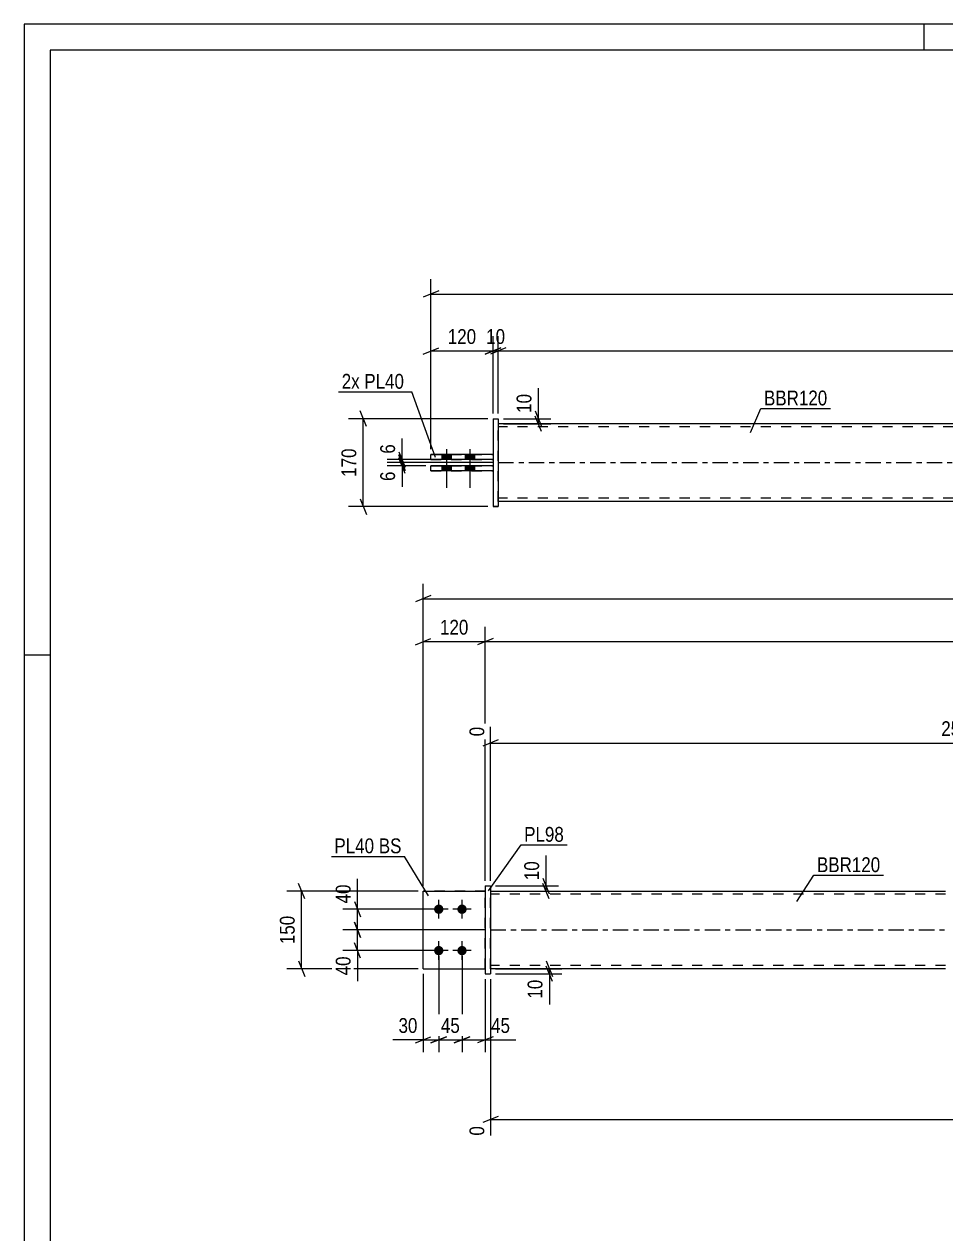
# Model space of a CAD drawing. Header units: millimetres. Extents: x 0 to 594, y 0 to 420.
# Drawn here: x 0 to 178.2, y 186.1 to 420 of the extents above; entities that cross this region are included whole.
import ezdxf

# ---------------------------------------------------------------- set-up
doc = ezdxf.new("R2010")
doc.units = ezdxf.units.MM
doc.linetypes.add('DXK_LINE_DOT2', pattern=[3.9198, 1.9599, -1.9599])
doc.linetypes.add('DXK_LINE_DOT3', pattern=[5.9187, 2.979, -0.9799, 0.9799, -0.9799])
doc.styles.add('Arial Narrow', font='ARIALN.TTF', dxfattribs={"height": 0.2})

# ---------------------------------------------------------------- blocks, each defined once
blk = doc.blocks.new('Unknown-580610186-1130')
at = {"color": 5, "linetype": 'Continuous'}
for p, q in [((594, 420), (0, 420)), ((0, 420), (0, 0)), ((174, 415), (174, 420)), ((589, 415), (5, 415)), ((5, 415), (5, 5)), ((5, 298), (0, 298))]:
    blk.add_line(p, q, dxfattribs=at)
blk = doc.blocks.new('Part-580610186-1683 - 1677')
at = {"color": 7, "linetype": 'DXK_LINE_DOT2'}
for p, q in [((77.16, 237.37), (77.16, 252.37)), ((77.16, 252.37), (89.16, 252.37)), ((89.16, 252.37), (77.16, 252.37)), ((89.16, 237.37), (89.16, 252.37)), ((77.16, 237.37), (77.16, 237.37)), ((77.16, 237.37), (89.16, 237.37)), ((77.16, 237.37), (89.16, 237.37)), ((89.16, 237.37), (89.16, 237.37))]:
    blk.add_line(p, q, dxfattribs=at)
blk = doc.blocks.new('Part-580610186-1704 - 1677')
at = {"color": 2, "linetype": 'Continuous'}
for p, q in [((90.16, 252.37), (178.16, 252.37)), ((178.16, 237.37), (90.16, 237.37))]:
    blk.add_line(p, q, dxfattribs=at)
at = {"color": 7, "linetype": 'DXK_LINE_DOT2'}
for p, q in [((90.16, 237.37), (90.16, 252.37)), ((178.16, 251.77), (90.16, 251.77)), ((178.16, 237.97), (90.16, 237.97))]:
    blk.add_line(p, q, dxfattribs=at)
at = {"color": 7, "linetype": 'DXK_LINE_DOT3'}
blk.add_line((90.16, 244.87), (178.16, 244.87), dxfattribs=at)
blk = doc.blocks.new('Part-580610186-1688 - 1677')
at = {"color": 2, "linetype": 'Continuous'}
for p, q in [((77.16, 237.37), (77.16, 252.37)), ((77.16, 252.37), (89.16, 252.37)), ((77.16, 237.37), (77.16, 237.37)), ((77.16, 237.37), (89.16, 237.37))]:
    blk.add_line(p, q, dxfattribs=at)
at = {"color": 7, "linetype": 'DXK_LINE_DOT2'}
for p, q in [((89.16, 252.37), (77.16, 252.37)), ((89.16, 237.37), (89.16, 252.37)), ((77.16, 237.37), (89.16, 237.37)), ((89.16, 237.37), (89.16, 237.37))]:
    blk.add_line(p, q, dxfattribs=at)
blk = doc.blocks.new('Bolt-580610186-1708 - 1677')
at = {"linetype": 'Continuous'}
for points in [[(80.16, 249.77), (80.34, 249.75), (80.52, 249.69), (80.69, 249.59), (80.83, 249.47), (80.94, 249.32), (81.01, 249.14), (81.05, 248.96), (81.05, 248.77), (81.01, 248.59), (80.94, 248.42), (80.83, 248.26), (80.69, 248.14), (80.52, 248.04), (80.34, 247.99), (80.16, 247.97), (79.97, 247.99), (79.79, 248.04), (79.63, 248.14), (79.49, 248.26), (79.38, 248.42), (79.3, 248.59), (79.26, 248.77), (79.26, 248.96), (79.3, 249.14), (79.38, 249.32), (79.49, 249.47), (79.63, 249.59), (79.79, 249.69), (79.97, 249.75)], [(84.66, 249.77), (84.84, 249.75), (85.02, 249.69), (85.19, 249.59), (85.33, 249.47), (85.44, 249.32), (85.51, 249.14), (85.55, 248.96), (85.55, 248.77), (85.51, 248.59), (85.44, 248.42), (85.33, 248.26), (85.19, 248.14), (85.02, 248.04), (84.84, 247.99), (84.66, 247.97), (84.47, 247.99), (84.29, 248.04), (84.13, 248.14), (83.99, 248.26), (83.88, 248.42), (83.8, 248.59), (83.76, 248.77), (83.76, 248.96), (83.8, 249.14), (83.88, 249.32), (83.99, 249.47), (84.13, 249.59), (84.29, 249.69), (84.47, 249.75)], [(80.16, 241.77), (80.34, 241.75), (80.52, 241.69), (80.69, 241.59), (80.83, 241.47), (80.94, 241.32), (81.01, 241.14), (81.05, 240.96), (81.05, 240.77), (81.01, 240.59), (80.94, 240.42), (80.83, 240.26), (80.69, 240.14), (80.52, 240.04), (80.34, 239.99), (80.16, 239.97), (79.97, 239.99), (79.79, 240.04), (79.63, 240.14), (79.49, 240.26), (79.38, 240.42), (79.3, 240.59), (79.26, 240.77), (79.26, 240.96), (79.3, 241.14), (79.38, 241.32), (79.49, 241.47), (79.63, 241.59), (79.79, 241.69), (79.97, 241.75)], [(84.66, 241.77), (84.84, 241.75), (85.02, 241.69), (85.19, 241.59), (85.33, 241.47), (85.44, 241.32), (85.51, 241.14), (85.55, 240.96), (85.55, 240.77), (85.51, 240.59), (85.44, 240.42), (85.33, 240.26), (85.19, 240.14), (85.02, 240.04), (84.84, 239.99), (84.66, 239.97), (84.47, 239.99), (84.29, 240.04), (84.13, 240.14), (83.99, 240.26), (83.88, 240.42), (83.8, 240.59), (83.76, 240.77), (83.76, 240.96), (83.8, 241.14), (83.88, 241.32), (83.99, 241.47), (84.13, 241.59), (84.29, 241.69), (84.47, 241.75)]]:
    blk.add_hatch(color=1, dxfattribs=at).paths.add_polyline_path(points)
at = {"color": 1, "linetype": 'Continuous'}
for p, q in [((80.16, 247.07), (80.16, 250.67)), ((84.66, 247.07), (84.66, 250.67)), ((81.96, 248.87), (78.36, 248.87)), ((86.46, 248.87), (82.86, 248.87)), ((80.16, 239.07), (80.16, 242.67)), ((84.66, 239.07), (84.66, 242.67)), ((81.96, 240.87), (78.36, 240.87)), ((86.46, 240.87), (82.86, 240.87))]:
    blk.add_line(p, q, dxfattribs=at)
blk = doc.blocks.new('Part-580610186-1719 - 1677')
at = {"color": 2, "linetype": 'Continuous'}
for p, q in [((89.16, 253.37), (90.16, 253.37)), ((89.16, 253.37), (89.16, 236.37)), ((90.16, 253.37), (90.16, 253.37)), ((90.16, 253.37), (90.16, 236.37)), ((89.16, 236.37), (90.16, 236.37))]:
    blk.add_line(p, q, dxfattribs=at)
at = {"color": 7, "linetype": 'DXK_LINE_DOT2'}
for p, q in [((89.16, 253.37), (90.16, 253.37)), ((89.16, 236.37), (90.16, 236.37))]:
    blk.add_line(p, q, dxfattribs=at)
blk = doc.blocks.new('Part-580610186-1418 - 1367')
at = {"color": 2, "linetype": 'Continuous'}
for p, q in [((78.66, 333.62), (78.66, 334.62)), ((90.66, 334.62), (78.66, 334.62)), ((78.66, 333.62), (78.66, 333.62)), ((90.66, 333.62), (78.66, 333.62))]:
    blk.add_line(p, q, dxfattribs=at)
at = {"color": 7, "linetype": 'DXK_LINE_DOT2'}
for p, q in [((78.66, 334.62), (90.66, 334.62)), ((90.66, 334.62), (90.66, 333.62)), ((78.66, 333.62), (90.66, 333.62))]:
    blk.add_line(p, q, dxfattribs=at)
blk = doc.blocks.new('Bolt-580610186-1370 - 1367')
at = {"linetype": 'Continuous'}
for points in [[(80.76, 335.82), (82.56, 335.82), (82.56, 336.82), (80.76, 336.82)], [(80.76, 335.82), (82.56, 335.82), (82.56, 336.82), (80.76, 336.82)], [(85.26, 335.82), (87.06, 335.82), (87.06, 336.82), (85.26, 336.82)], [(85.26, 335.82), (87.06, 335.82), (87.06, 336.82), (85.26, 336.82)], [(80.76, 333.62), (82.56, 333.62), (82.56, 334.62), (80.76, 334.62)], [(80.76, 333.62), (82.56, 333.62), (82.56, 334.62), (80.76, 334.62)], [(85.26, 333.62), (87.06, 333.62), (87.06, 334.62), (85.26, 334.62)], [(85.26, 333.62), (87.06, 333.62), (87.06, 334.62), (85.26, 334.62)]]:
    blk.add_hatch(color=1, dxfattribs=at).paths.add_polyline_path(points)
at = {"color": 1, "linetype": 'Continuous'}
for p, q in [((80.76, 336.82), (80.76, 335.82)), ((80.76, 336.82), (80.76, 335.82)), ((81.66, 337.82), (81.66, 330.32)), ((81.66, 337.82), (81.66, 330.32)), ((82.56, 336.82), (82.56, 335.82)), ((82.56, 336.82), (82.56, 335.82)), ((85.26, 336.82), (85.26, 335.82)), ((85.26, 336.82), (85.26, 335.82)), ((86.16, 337.82), (86.16, 330.32)), ((86.16, 337.82), (86.16, 330.32)), ((87.06, 336.82), (87.06, 335.82)), ((87.06, 336.82), (87.06, 335.82)), ((80.76, 334.62), (80.76, 333.62)), ((80.76, 334.62), (80.76, 333.62)), ((82.56, 334.62), (82.56, 333.62)), ((82.56, 334.62), (82.56, 333.62)), ((85.26, 334.62), (85.26, 333.62)), ((85.26, 334.62), (85.26, 333.62)), ((87.06, 334.62), (87.06, 333.62)), ((87.06, 334.62), (87.06, 333.62))]:
    blk.add_line(p, q, dxfattribs=at)
blk = doc.blocks.new('Part-580610186-1456 - 1367')
at = {"color": 2, "linetype": 'Continuous'}
for p, q in [((179.66, 342.72), (91.66, 342.72)), ((179.66, 327.72), (91.66, 327.72))]:
    blk.add_line(p, q, dxfattribs=at)
at = {"color": 7, "linetype": 'DXK_LINE_DOT2'}
for p, q in [((91.66, 327.72), (91.66, 342.72)), ((179.66, 342.12), (91.66, 342.12)), ((179.66, 328.32), (91.66, 328.32))]:
    blk.add_line(p, q, dxfattribs=at)
at = {"color": 7, "linetype": 'DXK_LINE_DOT3'}
blk.add_line((91.66, 335.22), (179.66, 335.22), dxfattribs=at)
blk = doc.blocks.new('Part-580610186-1413 - 1367')
at = {"color": 2, "linetype": 'Continuous'}
for p, q in [((78.66, 335.82), (78.66, 336.82)), ((90.66, 336.82), (78.66, 336.82)), ((78.66, 335.82), (78.66, 335.82)), ((90.66, 335.82), (78.66, 335.82))]:
    blk.add_line(p, q, dxfattribs=at)
at = {"color": 7, "linetype": 'DXK_LINE_DOT2'}
for p, q in [((78.66, 336.82), (78.66, 336.82)), ((78.66, 336.82), (90.66, 336.82)), ((90.66, 336.82), (90.66, 335.82)), ((78.66, 335.82), (90.66, 335.82))]:
    blk.add_line(p, q, dxfattribs=at)
blk = doc.blocks.new('Part-580610186-1398 - 1367')
at = {"color": 2, "linetype": 'Continuous'}
for p, q in [((90.66, 343.72), (91.66, 343.72)), ((90.66, 343.72), (90.66, 326.72)), ((91.66, 343.72), (91.66, 343.72)), ((91.66, 343.72), (91.66, 326.72)), ((91.66, 326.72), (90.66, 326.72)), ((90.66, 326.72), (90.66, 326.72))]:
    blk.add_line(p, q, dxfattribs=at)
at = {"color": 7, "linetype": 'DXK_LINE_DOT2'}
for p, q in [((90.66, 343.72), (91.66, 343.72)), ((91.66, 343.72), (91.66, 343.72)), ((90.66, 326.72), (91.66, 326.72))]:
    blk.add_line(p, q, dxfattribs=at)
blk = doc.blocks.new('StraightDimension-580610186-1891 - 1677')
at = {"color": 7, "linetype": 'Continuous'}
for p, q in [((100.96, 238.87), (102.16, 235.87)), ((91.16, 237.37), (103.96, 237.37)), ((91.16, 236.37), (103.96, 236.37)), ((102.16, 234.87), (100.96, 237.87)), ((101.56, 236.37), (101.56, 237.37))]:
    blk.add_line(p, q, dxfattribs=at)
at = {"color": 0}
blk.add_wipeout([(100.81, 235.84), (96.61, 235.84), (96.61, 230.98), (100.81, 230.98)], dxfattribs=at)
at = {"color": 7, "linetype": 'Continuous'}
blk.add_line((101.56, 236.37), (101.56, 230.46), dxfattribs=at)
blk.add_line((101.56, 236.37), (101.56, 230.46), dxfattribs=at)
at = {"color": 3, "style": 'Arial Narrow'}
blk.add_text('10', height=2.863, rotation=90.0002, dxfattribs=at).set_placement((100.21, 231.58))
blk = doc.blocks.new('StraightDimension-580610186-1827 - 1677')
at = {"color": 7, "linetype": 'Continuous'}
for p, q in [((80.16, 239.87), (80.16, 221.2)), ((77.16, 236.37), (77.16, 221.2)), ((75.66, 223), (78.66, 224.2)), ((77.16, 223.6), (80.16, 223.6)), ((81.66, 224.2), (78.66, 223))]:
    blk.add_line(p, q, dxfattribs=at)
at = {"color": 0}
blk.add_wipeout([(76.63, 224.35), (76.63, 228.55), (71.78, 228.55), (71.78, 224.35)], dxfattribs=at)
at = {"color": 7, "linetype": 'Continuous'}
blk.add_line((77.16, 223.6), (71.25, 223.6), dxfattribs=at)
blk.add_line((77.16, 223.6), (71.25, 223.6), dxfattribs=at)
at = {"color": 3, "style": 'Arial Narrow'}
blk.add_text('30', height=2.863, dxfattribs=at).set_placement((72.38, 224.95))
blk = doc.blocks.new('StraightDimension-580610186-2057 - 1677')
at = {"color": 7, "linetype": 'Continuous'}
for p, q in [((77.16, 253.37), (77.16, 303.46)), ((89.16, 254.37), (89.16, 303.46)), ((75.66, 300.01), (78.66, 301.21)), ((77.16, 300.61), (89.16, 300.61)), ((90.66, 301.21), (87.66, 300.01))]:
    blk.add_line(p, q, dxfattribs=at)
at = {"color": 0}
blk.add_wipeout([(86.5, 301.36), (86.5, 305.56), (79.81, 305.56), (79.81, 301.36)], dxfattribs=at)
at = {"color": 3, "style": 'Arial Narrow'}
blk.add_text('120', height=2.863, dxfattribs=at).set_placement((80.41, 301.96))
blk = doc.blocks.new('StraightDimension-580610186-1900 - 1677')
at = {"color": 7, "linetype": 'Continuous'}
for p, q in [((91.16, 253.37), (103.31, 253.37)), ((100.31, 254.87), (101.51, 251.87)), ((101.51, 250.87), (100.31, 253.87)), ((100.91, 252.37), (100.91, 253.37)), ((91.16, 252.37), (103.31, 252.37))]:
    blk.add_line(p, q, dxfattribs=at)
at = {"color": 0}
blk.add_wipeout([(100.16, 258.75), (95.96, 258.75), (95.96, 253.89), (100.16, 253.89)], dxfattribs=at)
at = {"color": 7, "linetype": 'Continuous'}
blk.add_line((100.91, 253.37), (100.91, 259.27), dxfattribs=at)
blk.add_line((100.91, 253.37), (100.91, 259.27), dxfattribs=at)
at = {"color": 3, "style": 'Arial Narrow'}
blk.add_text('10', height=2.863, rotation=90.0002, dxfattribs=at).set_placement((99.56, 254.49))
blk = doc.blocks.new('StraightDimension-580610186-2050 - 1677')
at = {"color": 7, "linetype": 'Continuous'}
for p, q in [((89.16, 254.37), (89.16, 303.46)), ((90.66, 301.21), (87.66, 300.01)), ((89.16, 300.61), (508.91, 300.61))]:
    blk.add_line(p, q, dxfattribs=at)
blk = doc.blocks.new('StraightDimension-580610186-1909 - 1677')
at = {"color": 7, "linetype": 'Continuous'}
for p, q in [((63.86, 250.37), (65.06, 247.37)), ((79.16, 248.87), (61.61, 248.87)), ((64.46, 244.87), (64.46, 248.87)), ((65.06, 243.37), (63.86, 246.37)), ((89.16, 244.87), (61.61, 244.87))]:
    blk.add_line(p, q, dxfattribs=at)
at = {"color": 0}
blk.add_wipeout([(63.71, 254.25), (59.51, 254.25), (59.51, 249.39), (63.71, 249.39)], dxfattribs=at)
at = {"color": 7, "linetype": 'Continuous'}
blk.add_line((64.46, 248.87), (64.46, 254.77), dxfattribs=at)
blk.add_line((64.46, 248.87), (64.46, 254.77), dxfattribs=at)
at = {"color": 3, "style": 'Arial Narrow'}
blk.add_text('40', height=2.863, rotation=90.0002, dxfattribs=at).set_placement((63.11, 249.99))
blk = doc.blocks.new('StraightDimension-580610186-1979 - 1677')
at = {"color": 7, "linetype": 'Continuous'}
for p, q in [((54.25, 250.87), (53.05, 253.87)), ((76.16, 252.37), (50.8, 252.37)), ((53.65, 237.37), (53.65, 252.37)), ((53.05, 238.87), (54.25, 235.87)), ((76.16, 237.37), (50.8, 237.37))]:
    blk.add_line(p, q, dxfattribs=at)
at = {"color": 0}
blk.add_wipeout([(52.9, 248.21), (48.7, 248.21), (48.7, 241.52), (52.9, 241.52)], dxfattribs=at)
at = {"color": 3, "style": 'Arial Narrow'}
blk.add_text('150', height=2.863, rotation=90.0002, dxfattribs=at).set_placement((52.3, 242.12))
blk = doc.blocks.new('StraightDimension-580610186-1746 - 1677')
at = {"color": 7, "linetype": 'Continuous'}
for p, q in [((77.16, 253.37), (77.16, 311.76)), ((78.66, 309.51), (75.66, 308.31)), ((77.16, 308.91), (520.91, 308.91))]:
    blk.add_line(p, q, dxfattribs=at)
blk = doc.blocks.new('StraightDimension-580610186-1813 - 1677')
at = {"color": 7, "linetype": 'Continuous'}
for p, q in [((84.66, 239.87), (84.66, 221.2)), ((89.16, 235.37), (89.16, 221.2)), ((83.16, 223), (86.16, 224.2)), ((84.66, 223.6), (89.16, 223.6)), ((90.66, 224.2), (87.66, 223))]:
    blk.add_line(p, q, dxfattribs=at)
at = {"color": 0}
blk.add_wipeout([(94.54, 224.35), (94.54, 228.55), (89.68, 228.55), (89.68, 224.35)], dxfattribs=at)
at = {"color": 7, "linetype": 'Continuous'}
blk.add_line((89.16, 223.6), (95.06, 223.6), dxfattribs=at)
blk.add_line((89.16, 223.6), (95.06, 223.6), dxfattribs=at)
at = {"color": 3, "style": 'Arial Narrow'}
blk.add_text('45', height=2.863, dxfattribs=at).set_placement((90.28, 224.95))
blk = doc.blocks.new('StraightDimension-580610186-1820 - 1677')
at = {"color": 7, "linetype": 'Continuous'}
for p, q in [((80.16, 239.87), (80.16, 221.2)), ((84.66, 239.87), (84.66, 221.2)), ((78.66, 223), (81.66, 224.2)), ((80.16, 223.6), (84.66, 223.6)), ((86.16, 224.2), (83.16, 223))]:
    blk.add_line(p, q, dxfattribs=at)
at = {"color": 0}
blk.add_wipeout([(84.83, 224.35), (84.83, 228.55), (79.98, 228.55), (79.98, 224.35)], dxfattribs=at)
at = {"color": 3, "style": 'Arial Narrow'}
blk.add_text('45', height=2.863, dxfattribs=at).set_placement((80.58, 224.95))
blk = doc.blocks.new('StraightDimension-580610186-1922 - 1677')
at = {"color": 7, "linetype": 'Continuous'}
for p, q in [((63.86, 246.37), (65.06, 243.37)), ((89.16, 244.87), (61.61, 244.87)), ((64.46, 240.87), (64.46, 244.87)), ((65.06, 239.37), (63.86, 242.37)), ((79.16, 240.87), (61.61, 240.87))]:
    blk.add_line(p, q, dxfattribs=at)
at = {"color": 0}
blk.add_wipeout([(63.71, 240.34), (59.51, 240.34), (59.51, 235.48), (63.71, 235.48)], dxfattribs=at)
at = {"color": 7, "linetype": 'Continuous'}
blk.add_line((64.46, 240.87), (64.46, 234.96), dxfattribs=at)
blk.add_line((64.46, 240.87), (64.46, 234.96), dxfattribs=at)
at = {"color": 3, "style": 'Arial Narrow'}
blk.add_text('40', height=2.863, rotation=90.0002, dxfattribs=at).set_placement((63.11, 236.08))
blk = doc.blocks.new('StraightDimension-580610186-2767 - 1677')
at = {"color": 7, "linetype": 'Continuous'}
for p, q in [((271.81, 262.81), (271.81, 289.61)), ((90.16, 254.37), (90.16, 284.13)), ((91.66, 281.6), (88.66, 280.4)), ((90.16, 281), (271.81, 281)), ((270.31, 280.4), (273.31, 281.6))]:
    blk.add_line(p, q, dxfattribs=at)
at = {"color": 0, "linetype": 'Continuous'}
for points in [[(271.21, 290.21), (267.01, 290.21), (267.01, 281.7), (271.21, 281.7)], [(89.56, 284.73), (85.36, 284.73), (85.36, 281.7), (89.56, 281.7)]]:
    blk.add_wipeout(points, dxfattribs=at)
at = {"color": 0}
blk.add_wipeout([(185.24, 281.75), (185.24, 285.95), (176.73, 285.95), (176.73, 281.75)], dxfattribs=at)
at = {"color": 3, "linetype": 'Continuous', "style": 'Arial Narrow'}
for s, height, p in [('2549', 2.863, (270.61, 282.3)), ('0', 2.86, (88.96, 282.3))]:
    blk.add_text(s, height=height, rotation=90.0002, dxfattribs=at).set_placement(p)
at = {"color": 3, "style": 'Arial Narrow'}
blk.add_text('2549', height=2.863, dxfattribs=at).set_placement((177.33, 282.35))
blk = doc.blocks.new('StraightDimension-580610186-2885 - 1677')
at = {"color": 7, "linetype": 'Continuous'}
for p, q in [((294.79, 236.37), (294.79, 199.6)), ((90.16, 235.37), (90.16, 205.09)), ((91.66, 208.81), (88.66, 207.61)), ((90.16, 208.21), (294.79, 208.21)), ((293.29, 207.61), (296.29, 208.81))]:
    blk.add_line(p, q, dxfattribs=at)
at = {"color": 0}
blk.add_wipeout([(196.73, 208.96), (196.73, 213.16), (188.22, 213.16), (188.22, 208.96)], dxfattribs=at)
at = {"color": 0, "linetype": 'Continuous'}
for points in [[(89.56, 207.51), (85.36, 207.51), (85.36, 204.49), (89.56, 204.49)], [(294.19, 207.51), (289.99, 207.51), (289.99, 199), (294.19, 199)]]:
    blk.add_wipeout(points, dxfattribs=at)
at = {"color": 3, "style": 'Arial Narrow'}
blk.add_text('2779', height=2.863, dxfattribs=at).set_placement((188.82, 209.56))
at = {"color": 3, "linetype": 'Continuous', "style": 'Arial Narrow'}
for s, height, p in [('0', 2.86, (88.96, 205.09)), ('2779', 2.863, (293.59, 199.6))]:
    blk.add_text(s, height=height, rotation=90.0002, dxfattribs=at).set_placement(p)
blk = doc.blocks.new('StraightDimension-580610186-1493 - 1367')
at = {"color": 7, "linetype": 'Continuous'}
for p, q in [((72.46, 337.32), (73.66, 334.32)), ((83.66, 335.82), (70.21, 335.82)), ((90.66, 335.22), (70.21, 335.22)), ((73.66, 333.72), (72.46, 336.72)), ((73.06, 335.22), (73.06, 335.82))]:
    blk.add_line(p, q, dxfattribs=at)
at = {"color": 0}
blk.add_wipeout([(72.31, 339.38), (68.11, 339.38), (68.11, 336.35), (72.31, 336.35)], dxfattribs=at)
at = {"color": 7, "linetype": 'Continuous'}
blk.add_line((73.06, 335.82), (73.06, 339.9), dxfattribs=at)
blk.add_line((73.06, 335.82), (73.06, 339.9), dxfattribs=at)
at = {"color": 3, "style": 'Arial Narrow'}
blk.add_text('6', height=2.86, rotation=90.0002, dxfattribs=at).set_placement((71.71, 336.95))
blk = doc.blocks.new('StraightDimension-580610186-1475 - 1367')
at = {"color": 7, "linetype": 'Continuous'}
for p, q in [((98.83, 345.22), (100.03, 342.22)), ((100.03, 341.22), (98.83, 344.22)), ((92.66, 343.72), (101.83, 343.72)), ((92.66, 342.72), (101.83, 342.72)), ((99.43, 342.72), (99.43, 343.72))]:
    blk.add_line(p, q, dxfattribs=at)
at = {"color": 0}
blk.add_wipeout([(98.68, 349.1), (94.48, 349.1), (94.48, 344.25), (98.68, 344.25)], dxfattribs=at)
at = {"color": 7, "linetype": 'Continuous'}
blk.add_line((99.43, 343.72), (99.43, 349.63), dxfattribs=at)
blk.add_line((99.43, 343.72), (99.43, 349.63), dxfattribs=at)
at = {"color": 3, "style": 'Arial Narrow'}
blk.add_text('10', height=2.863, rotation=90.0002, dxfattribs=at).set_placement((98.08, 344.85))
blk = doc.blocks.new('StraightDimension-580610186-1512 - 1367')
at = {"color": 7, "linetype": 'Continuous'}
for p, q in [((90.66, 335.22), (70.21, 335.22)), ((77.66, 334.62), (70.21, 334.62)), ((72.46, 336.72), (73.66, 333.72)), ((73.66, 333.12), (72.46, 336.12)), ((73.06, 334.62), (73.06, 335.22))]:
    blk.add_line(p, q, dxfattribs=at)
at = {"color": 0}
blk.add_wipeout([(72.31, 334.1), (68.11, 334.1), (68.11, 331.07), (72.31, 331.07)], dxfattribs=at)
at = {"color": 7, "linetype": 'Continuous'}
blk.add_line((73.06, 334.62), (73.06, 330.54), dxfattribs=at)
blk.add_line((73.06, 334.62), (73.06, 330.54), dxfattribs=at)
at = {"color": 3, "style": 'Arial Narrow'}
blk.add_text('6', height=2.86, rotation=90.0002, dxfattribs=at).set_placement((71.71, 331.67))
blk = doc.blocks.new('StraightDimension-580610186-1529 - 1367')
at = {"color": 7, "linetype": 'Continuous'}
for p, q in [((66.16, 342.22), (64.96, 345.22)), ((89.66, 343.72), (62.71, 343.72)), ((65.56, 326.72), (65.56, 343.72)), ((64.96, 328.22), (66.16, 325.22)), ((89.66, 326.72), (62.71, 326.72))]:
    blk.add_line(p, q, dxfattribs=at)
at = {"color": 0}
blk.add_wipeout([(64.81, 338.56), (60.61, 338.56), (60.61, 331.88), (64.81, 331.88)], dxfattribs=at)
at = {"color": 3, "style": 'Arial Narrow'}
blk.add_text('170', height=2.863, rotation=90.0002, dxfattribs=at).set_placement((64.21, 332.48))
blk = doc.blocks.new('StraightDimension-580610186-1549 - 1367')
at = {"color": 7, "linetype": 'Continuous'}
for p, q in [((78.66, 337.82), (78.66, 370.67)), ((80.16, 368.42), (77.16, 367.22)), ((78.66, 367.82), (522.41, 367.82))]:
    blk.add_line(p, q, dxfattribs=at)
blk = doc.blocks.new('StraightDimension-580610186-1560 - 1367')
at = {"color": 7, "linetype": 'Continuous'}
for p, q in [((90.66, 344.72), (90.66, 359.67)), ((91.66, 344.72), (91.66, 359.67)), ((89.16, 356.22), (92.16, 357.42)), ((93.16, 357.42), (90.16, 356.22)), ((90.66, 356.82), (91.66, 356.82))]:
    blk.add_line(p, q, dxfattribs=at)
at = {"color": 0}
blk.add_wipeout([(93.58, 357.57), (93.58, 361.77), (88.73, 361.77), (88.73, 357.57)], dxfattribs=at)
at = {"color": 3, "style": 'Arial Narrow'}
blk.add_text('10', height=2.863, dxfattribs=at).set_placement((89.33, 358.17))
blk = doc.blocks.new('StraightDimension-580610186-1570 - 1367')
at = {"color": 7, "linetype": 'Continuous'}
for p, q in [((78.66, 337.82), (78.66, 359.67)), ((90.66, 344.72), (90.66, 359.67)), ((77.16, 356.22), (80.16, 357.42)), ((78.66, 356.82), (90.66, 356.82)), ((92.16, 357.42), (89.16, 356.22))]:
    blk.add_line(p, q, dxfattribs=at)
at = {"color": 0}
blk.add_wipeout([(88, 357.57), (88, 361.77), (81.31, 361.77), (81.31, 357.57)], dxfattribs=at)
at = {"color": 3, "style": 'Arial Narrow'}
blk.add_text('120', height=2.863, dxfattribs=at).set_placement((81.91, 358.17))
blk = doc.blocks.new('StraightDimension-580610186-1580 - 1367')
at = {"color": 7, "linetype": 'Continuous'}
for p, q in [((91.66, 344.72), (91.66, 359.67)), ((93.16, 357.42), (90.16, 356.22)), ((91.66, 356.82), (509.41, 356.82))]:
    blk.add_line(p, q, dxfattribs=at)
blk = doc.blocks.new('Mark-580610186-1700 - 1677')
at = {"color": 0}
blk.add_wipeout([(165.54, 256.04), (165.54, 259.04), (153.3, 259.04), (153.3, 256.04)], dxfattribs=at)
blk.add_wipeout([(165.54, 256.04), (165.54, 259.04), (153.3, 259.04), (153.3, 256.04)], dxfattribs=at)
at = {"color": 30, "linetype": 'Continuous'}
for p, q in [((149.4, 250.39), (152.7, 255.44)), ((152.7, 255.44), (166.14, 255.44))]:
    blk.add_line(p, q, dxfattribs=at)
at = {"color": 3, "style": 'Arial Narrow'}
blk.add_text('BBR120', height=2.863, dxfattribs=at).set_placement((153.3, 256.04))
blk = doc.blocks.new('Mark-580610186-1715 - 1677')
at = {"color": 0}
blk.add_wipeout([(104.36, 261.91), (104.36, 264.91), (96.68, 264.91), (96.68, 261.91)], dxfattribs=at)
blk.add_wipeout([(104.36, 261.91), (104.36, 264.91), (96.68, 264.91), (96.68, 261.91)], dxfattribs=at)
at = {"color": 30, "linetype": 'Continuous'}
for p, q in [((89.8, 252.45), (96.08, 261.31)), ((96.08, 261.31), (104.96, 261.31))]:
    blk.add_line(p, q, dxfattribs=at)
at = {"color": 3, "style": 'Arial Narrow'}
blk.add_text('PL98', height=2.863, dxfattribs=at).set_placement((96.68, 261.91))
blk = doc.blocks.new('MarkSet-580610186-2089 - 1677')
at = {"color": 0}
blk.add_wipeout([(67.67, 259.69), (67.67, 262.69), (59.99, 262.69), (59.99, 259.69)], dxfattribs=at)
blk.add_wipeout([(67.67, 259.69), (67.67, 262.69), (59.99, 262.69), (59.99, 259.69)], dxfattribs=at)
blk.add_wipeout([(72.95, 259.69), (72.95, 262.69), (68.57, 262.69), (68.57, 259.69)], dxfattribs=at)
blk.add_wipeout([(72.95, 259.69), (72.95, 262.69), (68.57, 262.69), (68.57, 259.69)], dxfattribs=at)
at = {"color": 30, "linetype": 'Continuous'}
for p in [(59.39, 259.09), (78.19, 251.43)]:
    blk.add_line(p, (73.55, 259.09), dxfattribs=at)
at = {"color": 3, "style": 'Arial Narrow'}
for s, p in [('PL40', (59.99, 259.69)), ('BS', (68.57, 259.69))]:
    blk.add_text(s, height=2.863, dxfattribs=at).set_placement(p)
blk = doc.blocks.new('MarkSet-580610186-1668 - 1367')
at = {"color": 30, "linetype": 'Continuous'}
blk.add_line((79.5, 336.2), (74.95, 348.91), dxfattribs=at)
at = {"color": 0}
blk.add_wipeout([(64.87, 349.51), (64.87, 352.51), (61.4, 352.51), (61.4, 349.51)], dxfattribs=at)
blk.add_wipeout([(64.87, 349.51), (64.87, 352.51), (61.4, 352.51), (61.4, 349.51)], dxfattribs=at)
blk.add_wipeout([(73.45, 349.51), (73.45, 352.51), (65.77, 352.51), (65.77, 349.51)], dxfattribs=at)
blk.add_wipeout([(73.45, 349.51), (73.45, 352.51), (65.77, 352.51), (65.77, 349.51)], dxfattribs=at)
at = {"color": 30, "linetype": 'Continuous'}
blk.add_line((60.8, 348.91), (74.95, 348.91), dxfattribs=at)
at = {"color": 3, "style": 'Arial Narrow'}
for s, p in [('2x', (61.4, 349.51)), ('PL40', (65.77, 349.51))]:
    blk.add_text(s, height=2.863, dxfattribs=at).set_placement(p)
blk = doc.blocks.new('Mark-580610186-1452 - 1367')
at = {"color": 0}
blk.add_wipeout([(155.3, 346.29), (155.3, 349.29), (143.06, 349.29), (143.06, 346.29)], dxfattribs=at)
blk.add_wipeout([(155.3, 346.29), (155.3, 349.29), (143.06, 349.29), (143.06, 346.29)], dxfattribs=at)
at = {"color": 30, "linetype": 'Continuous'}
for p, q in [((140.45, 341.03), (142.46, 345.69)), ((142.46, 345.69), (155.9, 345.69))]:
    blk.add_line(p, q, dxfattribs=at)
at = {"color": 3, "style": 'Arial Narrow'}
blk.add_text('BBR120', height=2.863, dxfattribs=at).set_placement((143.06, 346.29))

msp = doc.modelspace()

# ---------------------------------------------------------------- block references
for name in ['Unknown-580610186-1130', 'Part-580610186-1398 - 1367', 'Part-580610186-1456 - 1367', 'Part-580610186-1413 - 1367', 'Bolt-580610186-1370 - 1367', 'Part-580610186-1418 - 1367', 'Part-580610186-1719 - 1677', 'Part-580610186-1683 - 1677', 'Part-580610186-1688 - 1677', 'Bolt-580610186-1708 - 1677', 'Part-580610186-1704 - 1677']:
    msp.add_blockref(name, (0, 0))

# ---------------------------------------------------------------- next in the draw order: block references
for name in ['StraightDimension-580610186-1475 - 1367', 'StraightDimension-580610186-1493 - 1367', 'StraightDimension-580610186-2057 - 1677', 'StraightDimension-580610186-1827 - 1677', 'StraightDimension-580610186-1891 - 1677']:
    msp.add_blockref(name, (0, 0))

# ---------------------------------------------------------------- next in the draw order: block references
for name in ['StraightDimension-580610186-1512 - 1367', 'StraightDimension-580610186-1900 - 1677', 'StraightDimension-580610186-1813 - 1677']:
    msp.add_blockref(name, (0, 0))

# ---------------------------------------------------------------- next in the draw order: block references
for name in ['StraightDimension-580610186-1529 - 1367', 'StraightDimension-580610186-2050 - 1677', 'StraightDimension-580610186-1820 - 1677']:
    msp.add_blockref(name, (0, 0))

# ---------------------------------------------------------------- next in the draw order: block references
for name in ['StraightDimension-580610186-1549 - 1367', 'StraightDimension-580610186-1909 - 1677']:
    msp.add_blockref(name, (0, 0))

# ---------------------------------------------------------------- next in the draw order: block references
for name in ['StraightDimension-580610186-1560 - 1367', 'StraightDimension-580610186-1979 - 1677']:
    msp.add_blockref(name, (0, 0))

# ---------------------------------------------------------------- next in the draw order: block references
for name in ['StraightDimension-580610186-1570 - 1367', 'StraightDimension-580610186-1746 - 1677', 'StraightDimension-580610186-1922 - 1677']:
    msp.add_blockref(name, (0, 0))

# ---------------------------------------------------------------- next in the draw order: block references
for name in ['StraightDimension-580610186-1580 - 1367', 'MarkSet-580610186-1668 - 1367', 'StraightDimension-580610186-2767 - 1677', 'MarkSet-580610186-2089 - 1677', 'StraightDimension-580610186-2885 - 1677']:
    msp.add_blockref(name, (0, 0))

# ---------------------------------------------------------------- next in the draw order: block references
for name in ['Mark-580610186-1452 - 1367', 'Mark-580610186-1715 - 1677', 'Mark-580610186-1700 - 1677']:
    msp.add_blockref(name, (0, 0))

doc.saveas('drawing.dxf')
